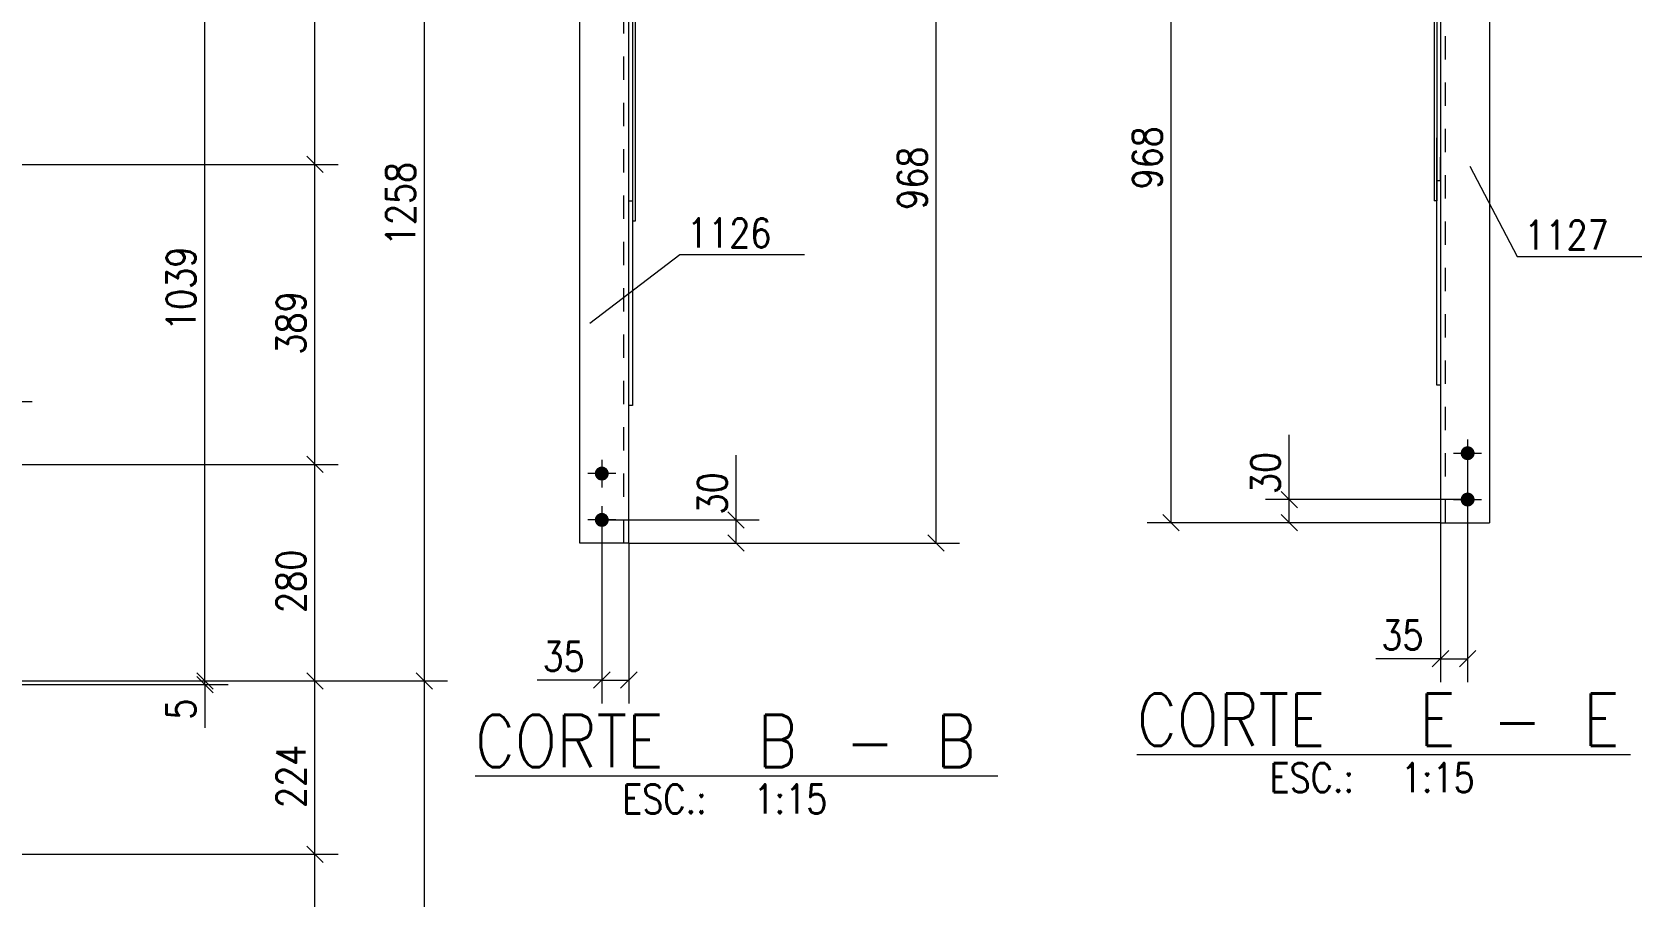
# Model space of a CAD drawing. Header units: millimetres. Extents: x 5 to 846, y 5 to 599.
# Drawn here: x 315.1 to 454, y 442.6 to 517.3 of the extents above; entities that cross this region are included whole.
import ezdxf

# ---------------------------------------------------------------- set-up
doc = ezdxf.new("R2010")
doc.units = ezdxf.units.MM
doc.linetypes.add('XKITLINE00', pattern=[0])
doc.linetypes.add('XKITLINE02', pattern=[4, 2, -2])
for name, color, linetype, lineweight in [('Cota', 4, 'Continuous', 0), ('Marca da peça', 2, 'Continuous', 0), ('Outro tipo de objeto', 7, 'Continuous', 0), ('Parafuso', 3, 'Continuous', 0), ('Peça', 2, 'Continuous', 0)]:
    doc.layers.add(name, color=color, linetype=linetype, lineweight=lineweight)
doc.styles.add('ROMANS', font='ROMANS__.TTF')
doc.styles.add('SIMPLEX', font='SIMPLEX_.TTF')

# ---------------------------------------------------------------- blocks, each defined once
blk = doc.blocks.new('*A3')
at = {"layer": 'Peça', "color": 7, "linetype": 'XKITLINE02', "lineweight": 0}
for p, q in [((366.16, 557.22), (366.16, 568.06)), ((366.16, 568.06), (366.58, 568.06)), ((366.58, 564.38), (366.58, 568.06)), ((366.16, 564.74), (365.73, 564.74)), ((366.16, 473.18), (366.16, 553.72))]:
    blk.add_line(p, q, dxfattribs=at)
at = {"layer": 'Peça', "color": 4, "linetype": 'XKITLINE00', "lineweight": 0}
for p, q in [((365.58, 564.74), (362.35, 560.08)), ((365.33, 564.38), (366.58, 564.38)), ((365.73, 564.74), (365.58, 564.74)), ((366.58, 557.22), (366.58, 564.38)), ((362.35, 473.18), (362.35, 560.08)), ((366.58, 473.18), (366.58, 553.72)), ((366.58, 473.18), (362.35, 473.18))]:
    blk.add_line(p, q, dxfattribs=at)
blk = doc.blocks.new('*A4')
at = {"layer": 'Parafuso'}
for points in [[(364.22, 478.58), (364.19, 478.59), (364.16, 478.59), (364.13, 478.6), (364.1, 478.6), (364.07, 478.61), (364.05, 478.62), (364.02, 478.63), (363.99, 478.64), (363.97, 478.65), (363.94, 478.67), (363.92, 478.68), (363.89, 478.7), (363.87, 478.72), (363.85, 478.74), (363.82, 478.76), (363.8, 478.78), (363.78, 478.8), (363.77, 478.83), (363.75, 478.85), (363.73, 478.88), (363.72, 478.9), (363.71, 478.93), (363.69, 478.95), (363.68, 478.98), (363.67, 479.01), (363.67, 479.04), (363.66, 479.07), (363.66, 479.1), (363.65, 479.12), (363.65, 479.15), (363.65, 479.18), (363.65, 479.21), (363.65, 479.24), (363.66, 479.27), (363.66, 479.3), (363.67, 479.33), (363.67, 479.36), (363.68, 479.39), (363.69, 479.41), (363.71, 479.44), (363.72, 479.47), (363.73, 479.49), (363.75, 479.52), (363.77, 479.54), (363.78, 479.56), (363.8, 479.59), (363.82, 479.61), (363.85, 479.63), (363.87, 479.65), (363.89, 479.67), (363.92, 479.68), (363.94, 479.7), (363.97, 479.71), (363.99, 479.73), (364.02, 479.74), (364.05, 479.75), (364.07, 479.76), (364.1, 479.77), (364.13, 479.77), (364.16, 479.78), (364.19, 479.78), (364.22, 479.78), (364.25, 479.78), (364.28, 479.78), (364.31, 479.78), (364.34, 479.78), (364.37, 479.77), (364.39, 479.77), (364.42, 479.76), (364.45, 479.75), (364.48, 479.74), (364.51, 479.73), (364.53, 479.71), (364.56, 479.7), (364.58, 479.68), (364.61, 479.67), (364.63, 479.65), (364.65, 479.63), (364.67, 479.61), (364.69, 479.59), (364.71, 479.56), (364.73, 479.54), (364.75, 479.52), (364.76, 479.49), (364.78, 479.47), (364.79, 479.44), (364.8, 479.41), (364.81, 479.39), (364.82, 479.36), (364.83, 479.33), (364.84, 479.3), (364.84, 479.27), (364.85, 479.24), (364.85, 479.21), (364.85, 479.18), (364.85, 479.15), (364.85, 479.12), (364.84, 479.1), (364.84, 479.07), (364.83, 479.04), (364.82, 479.01), (364.81, 478.98), (364.8, 478.95), (364.79, 478.93), (364.78, 478.9), (364.76, 478.88), (364.75, 478.85), (364.73, 478.83), (364.71, 478.8), (364.69, 478.78), (364.67, 478.76), (364.65, 478.74), (364.63, 478.72), (364.61, 478.7), (364.58, 478.68), (364.56, 478.67), (364.53, 478.65), (364.51, 478.64), (364.48, 478.63), (364.45, 478.62), (364.42, 478.61), (364.39, 478.6), (364.37, 478.6), (364.34, 478.59), (364.31, 478.59), (364.28, 478.58), (364.25, 478.58)], [(364.22, 474.58), (364.19, 474.59), (364.16, 474.59), (364.13, 474.6), (364.1, 474.6), (364.07, 474.61), (364.05, 474.62), (364.02, 474.63), (363.99, 474.64), (363.97, 474.65), (363.94, 474.67), (363.92, 474.68), (363.89, 474.7), (363.87, 474.72), (363.85, 474.74), (363.82, 474.76), (363.8, 474.78), (363.78, 474.8), (363.77, 474.83), (363.75, 474.85), (363.73, 474.88), (363.72, 474.9), (363.71, 474.93), (363.69, 474.95), (363.68, 474.98), (363.67, 475.01), (363.67, 475.04), (363.66, 475.07), (363.66, 475.1), (363.65, 475.12), (363.65, 475.15), (363.65, 475.18), (363.65, 475.21), (363.65, 475.24), (363.66, 475.27), (363.66, 475.3), (363.67, 475.33), (363.67, 475.36), (363.68, 475.39), (363.69, 475.41), (363.71, 475.44), (363.72, 475.47), (363.73, 475.49), (363.75, 475.52), (363.77, 475.54), (363.78, 475.56), (363.8, 475.59), (363.82, 475.61), (363.85, 475.63), (363.87, 475.65), (363.89, 475.67), (363.92, 475.68), (363.94, 475.7), (363.97, 475.71), (363.99, 475.73), (364.02, 475.74), (364.05, 475.75), (364.07, 475.76), (364.1, 475.77), (364.13, 475.77), (364.16, 475.78), (364.19, 475.78), (364.22, 475.78), (364.25, 475.78), (364.28, 475.78), (364.31, 475.78), (364.34, 475.78), (364.37, 475.77), (364.39, 475.77), (364.42, 475.76), (364.45, 475.75), (364.48, 475.74), (364.51, 475.73), (364.53, 475.71), (364.56, 475.7), (364.58, 475.68), (364.61, 475.67), (364.63, 475.65), (364.65, 475.63), (364.67, 475.61), (364.69, 475.59), (364.71, 475.56), (364.73, 475.54), (364.75, 475.52), (364.76, 475.49), (364.78, 475.47), (364.79, 475.44), (364.8, 475.41), (364.81, 475.39), (364.82, 475.36), (364.83, 475.33), (364.84, 475.3), (364.84, 475.27), (364.85, 475.24), (364.85, 475.21), (364.85, 475.18), (364.85, 475.15), (364.85, 475.12), (364.84, 475.1), (364.84, 475.07), (364.83, 475.04), (364.82, 475.01), (364.81, 474.98), (364.8, 474.95), (364.79, 474.93), (364.78, 474.9), (364.76, 474.88), (364.75, 474.85), (364.73, 474.83), (364.71, 474.8), (364.69, 474.78), (364.67, 474.76), (364.65, 474.74), (364.63, 474.72), (364.61, 474.7), (364.58, 474.68), (364.56, 474.67), (364.53, 474.65), (364.51, 474.64), (364.48, 474.63), (364.45, 474.62), (364.42, 474.61), (364.39, 474.6), (364.37, 474.6), (364.34, 474.59), (364.31, 474.59), (364.28, 474.58), (364.25, 474.58)]]:
    blk.add_hatch(color=7, dxfattribs=at).paths.add_polyline_path(points, flags=17)
at = {"layer": 'Parafuso', "color": 7, "linetype": 'XKITLINE00', "lineweight": 0}
for p, q in [((365.45, 479.18), (363.05, 479.18)), ((364.25, 480.38), (364.25, 477.98)), ((364.25, 476.38), (364.25, 473.98)), ((365.45, 475.18), (363.05, 475.18))]:
    blk.add_line(p, q, dxfattribs=at)
blk = doc.blocks.new('*A8')
at = {"layer": 'Peça', "color": 7, "linetype": 'XKITLINE02', "lineweight": 0}
blk.add_line((366.58, 502.74), (366.58, 506.42), dxfattribs=at)
at = {"layer": 'Peça', "color": 4, "linetype": 'XKITLINE00', "lineweight": 0}
for p, q in [((366.9, 506.42), (366.9, 485.07)), ((366.58, 502.74), (366.9, 502.74)), ((366.58, 485.07), (366.58, 502.74)), ((366.9, 485.07), (366.58, 485.07))]:
    blk.add_line(p, q, dxfattribs=at)
blk = doc.blocks.new('*A11')
at = {"layer": 'Peça', "color": 7, "linetype": 'XKITLINE02', "lineweight": 0}
for p, q in [((366.9, 567.61), (366.9, 564.46)), ((367.13, 567.61), (367.13, 564.52))]:
    blk.add_line(p, q, dxfattribs=at)
at = {"layer": 'Peça', "color": 4, "linetype": 'XKITLINE00', "lineweight": 0}
for p, q in [((366.9, 564.46), (366.9, 557.22)), ((366.9, 563.93), (367.13, 563.93)), ((367.13, 564.52), (367.13, 557.22)), ((366.9, 553.72), (366.9, 500.97)), ((367.13, 553.72), (367.13, 500.97)), ((367.13, 500.97), (366.9, 500.97))]:
    blk.add_line(p, q, dxfattribs=at)
blk = doc.blocks.new('*A96')
at = {"layer": 'Peça', "color": 7, "linetype": 'XKITLINE02', "lineweight": 0}
for p, q in [((436.05, 569.37), (436.05, 566.28)), ((436.28, 569.37), (436.28, 566.22))]:
    blk.add_line(p, q, dxfattribs=at)
at = {"layer": 'Peça', "color": 4, "linetype": 'XKITLINE00', "lineweight": 0}
for p, q in [((436.05, 566.28), (436.05, 558.47)), ((436.05, 565.69), (436.28, 565.69)), ((436.28, 566.22), (436.28, 558.47)), ((436.05, 554.97), (436.05, 502.73)), ((436.28, 554.97), (436.28, 502.73)), ((436.28, 502.73), (436.05, 502.73))]:
    blk.add_line(p, q, dxfattribs=at)
blk = doc.blocks.new('*A97')
at = {"layer": 'Parafuso'}
for points in [[(438.96, 481.54), (438.99, 481.54), (439.02, 481.54), (439.05, 481.53), (439.08, 481.52), (439.11, 481.52), (439.14, 481.51), (439.16, 481.5), (439.19, 481.48), (439.22, 481.47), (439.24, 481.46), (439.27, 481.44), (439.29, 481.42), (439.31, 481.41), (439.34, 481.39), (439.36, 481.37), (439.38, 481.34), (439.4, 481.32), (439.42, 481.3), (439.43, 481.28), (439.45, 481.25), (439.46, 481.22), (439.48, 481.2), (439.49, 481.17), (439.5, 481.14), (439.51, 481.12), (439.52, 481.09), (439.52, 481.06), (439.53, 481.03), (439.53, 481), (439.53, 480.97), (439.53, 480.94), (439.53, 480.91), (439.53, 480.88), (439.53, 480.85), (439.52, 480.82), (439.52, 480.8), (439.51, 480.77), (439.5, 480.74), (439.49, 480.71), (439.48, 480.69), (439.46, 480.66), (439.45, 480.63), (439.43, 480.61), (439.42, 480.58), (439.4, 480.56), (439.38, 480.54), (439.36, 480.52), (439.34, 480.5), (439.31, 480.48), (439.29, 480.46), (439.27, 480.44), (439.24, 480.43), (439.22, 480.41), (439.19, 480.4), (439.16, 480.39), (439.14, 480.38), (439.11, 480.37), (439.08, 480.36), (439.05, 480.35), (439.02, 480.35), (438.99, 480.34), (438.96, 480.34), (438.93, 480.34), (438.9, 480.34), (438.88, 480.34), (438.85, 480.35), (438.82, 480.35), (438.79, 480.36), (438.76, 480.37), (438.73, 480.38), (438.7, 480.39), (438.68, 480.4), (438.65, 480.41), (438.63, 480.43), (438.6, 480.44), (438.58, 480.46), (438.55, 480.48), (438.53, 480.5), (438.51, 480.52), (438.49, 480.54), (438.47, 480.56), (438.45, 480.58), (438.44, 480.61), (438.42, 480.63), (438.41, 480.66), (438.39, 480.69), (438.38, 480.71), (438.37, 480.74), (438.36, 480.77), (438.35, 480.8), (438.35, 480.82), (438.34, 480.85), (438.34, 480.88), (438.33, 480.91), (438.33, 480.94), (438.33, 480.97), (438.34, 481), (438.34, 481.03), (438.35, 481.06), (438.35, 481.09), (438.36, 481.12), (438.37, 481.14), (438.38, 481.17), (438.39, 481.2), (438.41, 481.22), (438.42, 481.25), (438.44, 481.28), (438.45, 481.3), (438.47, 481.32), (438.49, 481.34), (438.51, 481.37), (438.53, 481.39), (438.55, 481.41), (438.58, 481.42), (438.6, 481.44), (438.63, 481.46), (438.65, 481.47), (438.68, 481.48), (438.7, 481.5), (438.73, 481.51), (438.76, 481.52), (438.79, 481.52), (438.82, 481.53), (438.85, 481.54), (438.88, 481.54), (438.9, 481.54), (438.93, 481.54)], [(438.96, 477.54), (438.99, 477.54), (439.02, 477.54), (439.05, 477.53), (439.08, 477.52), (439.11, 477.52), (439.14, 477.51), (439.16, 477.5), (439.19, 477.48), (439.22, 477.47), (439.24, 477.46), (439.27, 477.44), (439.29, 477.42), (439.31, 477.41), (439.34, 477.39), (439.36, 477.37), (439.38, 477.34), (439.4, 477.32), (439.42, 477.3), (439.43, 477.28), (439.45, 477.25), (439.46, 477.22), (439.48, 477.2), (439.49, 477.17), (439.5, 477.14), (439.51, 477.12), (439.52, 477.09), (439.52, 477.06), (439.53, 477.03), (439.53, 477), (439.53, 476.97), (439.53, 476.94), (439.53, 476.91), (439.53, 476.88), (439.53, 476.85), (439.52, 476.82), (439.52, 476.8), (439.51, 476.77), (439.5, 476.74), (439.49, 476.71), (439.48, 476.69), (439.46, 476.66), (439.45, 476.63), (439.43, 476.61), (439.42, 476.58), (439.4, 476.56), (439.38, 476.54), (439.36, 476.52), (439.34, 476.5), (439.31, 476.48), (439.29, 476.46), (439.27, 476.44), (439.24, 476.43), (439.22, 476.41), (439.19, 476.4), (439.16, 476.39), (439.14, 476.38), (439.11, 476.37), (439.08, 476.36), (439.05, 476.35), (439.02, 476.35), (438.99, 476.34), (438.96, 476.34), (438.93, 476.34), (438.9, 476.34), (438.88, 476.34), (438.85, 476.35), (438.82, 476.35), (438.79, 476.36), (438.76, 476.37), (438.73, 476.38), (438.7, 476.39), (438.68, 476.4), (438.65, 476.41), (438.63, 476.43), (438.6, 476.44), (438.58, 476.46), (438.55, 476.48), (438.53, 476.5), (438.51, 476.52), (438.49, 476.54), (438.47, 476.56), (438.45, 476.58), (438.44, 476.61), (438.42, 476.63), (438.41, 476.66), (438.39, 476.69), (438.38, 476.71), (438.37, 476.74), (438.36, 476.77), (438.35, 476.8), (438.35, 476.82), (438.34, 476.85), (438.34, 476.88), (438.33, 476.91), (438.33, 476.94), (438.33, 476.97), (438.34, 477), (438.34, 477.03), (438.35, 477.06), (438.35, 477.09), (438.36, 477.12), (438.37, 477.14), (438.38, 477.17), (438.39, 477.2), (438.41, 477.22), (438.42, 477.25), (438.44, 477.28), (438.45, 477.3), (438.47, 477.32), (438.49, 477.34), (438.51, 477.37), (438.53, 477.39), (438.55, 477.41), (438.58, 477.42), (438.6, 477.44), (438.63, 477.46), (438.65, 477.47), (438.68, 477.48), (438.7, 477.5), (438.73, 477.51), (438.76, 477.52), (438.79, 477.52), (438.82, 477.53), (438.85, 477.54), (438.88, 477.54), (438.9, 477.54), (438.93, 477.54)]]:
    blk.add_hatch(color=7, dxfattribs=at).paths.add_polyline_path(points, flags=17)
at = {"layer": 'Parafuso', "color": 7, "linetype": 'XKITLINE00', "lineweight": 0}
for p, q in [((438.93, 482.14), (438.93, 479.74)), ((437.73, 480.94), (440.13, 480.94)), ((438.93, 478.14), (438.93, 475.74)), ((437.73, 476.94), (440.13, 476.94))]:
    blk.add_line(p, q, dxfattribs=at)
blk = doc.blocks.new('*A98')
at = {"layer": 'Peça', "color": 7, "linetype": 'XKITLINE02', "lineweight": 0}
for p, q in [((437.02, 569.81), (436.6, 569.81)), ((436.6, 569.81), (436.6, 566.13)), ((437.02, 558.47), (437.02, 569.81)), ((437.02, 566.5), (437.45, 566.5)), ((437.6, 566.5), (440.83, 561.83)), ((437.02, 474.94), (437.02, 554.97))]:
    blk.add_line(p, q, dxfattribs=at)
at = {"layer": 'Peça', "color": 4, "linetype": 'XKITLINE00', "lineweight": 0}
for p, q in [((436.6, 566.13), (437.86, 566.13)), ((436.6, 566.13), (436.6, 558.47)), ((437.45, 566.5), (437.6, 566.5)), ((437.86, 566.13), (437.6, 566.5)), ((437.86, 566.13), (440.83, 561.83)), ((440.83, 561.83), (440.83, 474.94)), ((436.6, 554.97), (436.6, 474.94)), ((436.6, 474.94), (440.83, 474.94))]:
    blk.add_line(p, q, dxfattribs=at)
blk = doc.blocks.new('*A100')
at = {"layer": 'Peça', "color": 4, "linetype": 'XKITLINE00', "lineweight": 0}
for p, q in [((436.28, 486.83), (436.28, 508.18)), ((436.28, 504.49), (436.6, 504.49)), ((436.6, 504.49), (436.6, 486.83)), ((436.6, 486.83), (436.28, 486.83))]:
    blk.add_line(p, q, dxfattribs=at)
at = {"layer": 'Peça', "color": 7, "linetype": 'XKITLINE02', "lineweight": 0}
blk.add_line((436.6, 504.49), (436.6, 508.18), dxfattribs=at)
blk = doc.blocks.new('*A150')
at = {"layer": 'Cota', "color": 7, "linetype": 'XKITLINE00', "lineweight": 0}
for p, q in [((369.77, 537.69), (395.09, 537.69)), ((392.38, 538.39), (393.79, 536.98)), ((393.09, 473.18), (393.09, 537.69)), ((392.38, 473.89), (393.79, 472.48)), ((366.58, 473.18), (395.09, 473.18))]:
    blk.add_line(p, q, dxfattribs=at)
at = {"layer": 'Cota', "color": 3}
for p in [(393.09, 537.69), (393.09, 473.18)]:
    blk.add_point(p, dxfattribs=at)
at = {"layer": 'Cota', "color": 3, "style": 'SIMPLEX', "width": 0.85}
blk.add_text('968', height=2.5, rotation=90.0002, dxfattribs=at).set_placement((392.29, 501.95))
blk = doc.blocks.new('*A153')
at = {"layer": 'Cota', "color": 7, "linetype": 'XKITLINE00', "lineweight": 0}
for p, q in [((375.83, 475.18), (375.83, 480.77)), ((375.83, 475.18), (375.83, 480.77)), ((364.25, 475.18), (377.83, 475.18)), ((375.13, 475.89), (376.54, 474.48)), ((375.83, 473.18), (375.83, 475.18)), ((375.13, 473.89), (376.54, 472.48)), ((366.58, 473.18), (377.83, 473.18))]:
    blk.add_line(p, q, dxfattribs=at)
at = {"layer": 'Cota', "color": 3}
for p in [(375.83, 475.18), (375.83, 473.18)]:
    blk.add_point(p, dxfattribs=at)
at = {"layer": 'Cota', "color": 3, "style": 'SIMPLEX', "width": 0.85}
blk.add_text('30', height=2.5, rotation=90.0002, dxfattribs=at).set_placement((375.03, 475.65))
blk = doc.blocks.new('*A154')
at = {"layer": 'Cota', "color": 7, "linetype": 'XKITLINE00', "lineweight": 0}
for p, q in [((364.25, 475.18), (364.25, 459.35)), ((366.58, 473.18), (366.58, 459.35)), ((364.25, 461.35), (358.67, 461.35)), ((364.25, 461.35), (358.67, 461.35)), ((364.96, 462.06), (363.54, 460.65)), ((364.25, 461.35), (366.58, 461.35)), ((367.29, 462.06), (365.87, 460.65))]:
    blk.add_line(p, q, dxfattribs=at)
at = {"layer": 'Cota', "color": 3}
for p in [(364.25, 461.35), (366.58, 461.35)]:
    blk.add_point(p, dxfattribs=at)
at = {"layer": 'Cota', "color": 3, "style": 'SIMPLEX', "width": 0.85}
blk.add_text('35', height=2.5, dxfattribs=at).set_placement((359.14, 462.15))
blk = doc.blocks.new('*A155')
at = {"layer": 'Marca da peça', "color": 7, "linetype": 'XKITLINE00', "lineweight": 0}
for p, q in [((363.21, 492.18), (370.99, 498.11)), ((370.99, 498.11), (381.73, 498.11))]:
    blk.add_line(p, q, dxfattribs=at)
at = {"layer": 'Marca da peça', "color": 4, "style": 'ROMANS', "width": 0.85}
blk.add_text('1126', height=2.5, dxfattribs=at).set_placement((371.59, 498.71))
blk = doc.blocks.new('*A159')
at = {"layer": 'Outro tipo de objeto', "color": 1, "linetype": 'XKITLINE00', "lineweight": 0}
blk.add_line((353.31, 453.1), (398.41, 453.1), dxfattribs=at)
at = {"layer": 'Outro tipo de objeto', "color": 1, "style": 'ROMANS', "width": 0.85}
for s, p in [('CORTE', (353.31, 453.85)), ('B', (377.67, 453.85)), ('B', (393.07, 453.85)), ('-', (385.26, 453.85))]:
    blk.add_text(s, height=4.5, dxfattribs=at).set_placement(p)
at = {"layer": 'Outro tipo de objeto', "color": 3, "style": 'ROMANS', "width": 0.85}
for s, p in [('ESC.:', (366.01, 449.85)), ('1:15', (377.33, 449.85))]:
    blk.add_text(s, height=2.5, dxfattribs=at).set_placement(p)
blk = doc.blocks.new('*A169')
at = {"layer": 'Cota', "color": 7, "linetype": 'XKITLINE00', "lineweight": 0}
for p, q in [((296.96, 461.28), (350.94, 461.28)), ((348.23, 461.99), (349.65, 460.58)), ((348.94, 297.96), (348.94, 461.28))]:
    blk.add_line(p, q, dxfattribs=at)
at = {"layer": 'Cota', "color": 3}
blk.add_point((348.94, 461.28), dxfattribs=at)
blk = doc.blocks.new('*A173')
at = {"layer": 'Cota', "color": 7, "linetype": 'XKITLINE00', "lineweight": 0}
for p, q in [((276.96, 446.32), (341.5, 446.32)), ((338.79, 447.02), (340.21, 445.61)), ((339.5, 402.36), (339.5, 446.32)), ((338.79, 403.06), (340.21, 401.65)), ((226.4, 402.36), (341.5, 402.36))]:
    blk.add_line(p, q, dxfattribs=at)
at = {"layer": 'Cota', "color": 3}
for p in [(339.5, 446.32), (339.5, 402.36)]:
    blk.add_point(p, dxfattribs=at)
at = {"layer": 'Cota', "color": 3, "style": 'SIMPLEX', "width": 0.85}
blk.add_text('659', height=2.5, rotation=90.0002, dxfattribs=at).set_placement((338.7, 420.86))
blk = doc.blocks.new('*A174')
at = {"layer": 'Cota', "color": 7, "linetype": 'XKITLINE00', "lineweight": 0}
for p, q in [((296.96, 461.28), (341.5, 461.28)), ((338.79, 461.99), (340.21, 460.58)), ((339.5, 446.32), (339.5, 461.28)), ((276.96, 446.32), (341.5, 446.32)), ((338.79, 447.02), (340.21, 445.61))]:
    blk.add_line(p, q, dxfattribs=at)
at = {"layer": 'Cota', "color": 3}
for p in [(339.5, 461.28), (339.5, 446.32)]:
    blk.add_point(p, dxfattribs=at)
at = {"layer": 'Cota', "color": 3, "style": 'SIMPLEX', "width": 0.85}
blk.add_text('224', height=2.5, rotation=90.0002, dxfattribs=at).set_placement((338.7, 450.32))
blk = doc.blocks.new('*A192')
at = {"layer": 'Marca da peça', "color": 7, "linetype": 'XKITLINE02', "lineweight": 0}
for p, q in [((294.7, 490.98), (305.12, 485.41)), ((305.12, 485.41), (315.86, 485.41))]:
    blk.add_line(p, q, dxfattribs=at)
at = {"layer": 'Marca da peça', "color": 4, "style": 'ROMANS', "width": 0.85}
blk.add_text('1102', height=2.5, dxfattribs=at).set_placement((305.72, 486.01))
blk = doc.blocks.new('*A253')
at = {"layer": 'Cota', "color": 7, "linetype": 'XKITLINE00', "lineweight": 0}
for p, q in [((296.96, 530.52), (320.15, 530.52)), ((323.65, 530.52), (332.01, 530.52)), ((329.3, 531.23), (330.72, 529.81)), ((330.01, 461.28), (330.01, 530.52)), ((296.96, 461.28), (332.01, 461.28)), ((329.3, 461.99), (330.72, 460.58))]:
    blk.add_line(p, q, dxfattribs=at)
at = {"layer": 'Cota', "color": 3}
for p in [(330.01, 530.52), (330.01, 461.28)]:
    blk.add_point(p, dxfattribs=at)
at = {"layer": 'Cota', "color": 3, "style": 'SIMPLEX', "width": 0.85}
blk.add_text('1039', height=2.5, rotation=90.0002, dxfattribs=at).set_placement((329.21, 491.49))
blk = doc.blocks.new('*A254')
at = {"layer": 'Cota', "color": 7, "linetype": 'XKITLINE00', "lineweight": 0}
for p, q in [((296.96, 461.28), (332.01, 461.28)), ((329.3, 461.99), (330.72, 460.58)), ((329.3, 461.67), (330.72, 460.26)), ((330.01, 460.97), (330.01, 461.28)), ((298.24, 460.97), (332.01, 460.97)), ((330.01, 460.97), (330.01, 457.24)), ((330.01, 460.97), (330.01, 457.24))]:
    blk.add_line(p, q, dxfattribs=at)
at = {"layer": 'Cota', "color": 3}
for p in [(330.01, 461.28), (330.01, 460.97)]:
    blk.add_point(p, dxfattribs=at)
at = {"layer": 'Cota', "color": 3, "style": 'SIMPLEX', "width": 0.85}
blk.add_text('5', height=2.5, rotation=90.0002, dxfattribs=at).set_placement((329.21, 457.94))
blk = doc.blocks.new('*A256')
at = {"layer": 'Cota', "color": 7, "linetype": 'XKITLINE00', "lineweight": 0}
for p, q in [((348.23, 545.86), (349.65, 544.44)), ((296.96, 545.15), (350.94, 545.15)), ((348.94, 461.28), (348.94, 545.15)), ((296.96, 461.28), (350.94, 461.28)), ((348.23, 461.99), (349.65, 460.58))]:
    blk.add_line(p, q, dxfattribs=at)
at = {"layer": 'Cota', "color": 3}
for p in [(348.94, 545.15), (348.94, 461.28)]:
    blk.add_point(p, dxfattribs=at)
at = {"layer": 'Cota', "color": 3, "style": 'SIMPLEX', "width": 0.85}
blk.add_text('1258', height=2.5, rotation=90.0002, dxfattribs=at).set_placement((348.14, 498.81))
blk = doc.blocks.new('*A257')
at = {"layer": 'Cota', "color": 7, "linetype": 'XKITLINE00', "lineweight": 0}
for p, q in [((338.79, 480.68), (340.21, 479.27)), ((295.35, 479.98), (341.5, 479.98)), ((339.5, 461.28), (339.5, 479.98)), ((296.96, 461.28), (341.5, 461.28)), ((338.79, 461.99), (340.21, 460.58))]:
    blk.add_line(p, q, dxfattribs=at)
at = {"layer": 'Cota', "color": 3}
for p in [(339.5, 479.98), (339.5, 461.28)]:
    blk.add_point(p, dxfattribs=at)
at = {"layer": 'Cota', "color": 3, "style": 'SIMPLEX', "width": 0.85}
blk.add_text('280', height=2.5, rotation=90.0002, dxfattribs=at).set_placement((338.7, 467.15))
blk = doc.blocks.new('*A258')
at = {"layer": 'Cota', "color": 7, "linetype": 'XKITLINE00', "lineweight": 0}
for p, q in [((295.35, 505.88), (341.5, 505.88)), ((338.79, 506.59), (340.21, 505.18)), ((339.5, 479.98), (339.5, 505.88)), ((338.79, 480.68), (340.21, 479.27)), ((295.35, 479.98), (341.5, 479.98))]:
    blk.add_line(p, q, dxfattribs=at)
at = {"layer": 'Cota', "color": 3}
for p in [(339.5, 505.88), (339.5, 479.98)]:
    blk.add_point(p, dxfattribs=at)
at = {"layer": 'Cota', "color": 3, "style": 'SIMPLEX', "width": 0.85}
blk.add_text('389', height=2.5, rotation=90.0002, dxfattribs=at).set_placement((338.7, 489.45))
blk = doc.blocks.new('*A259')
at = {"layer": 'Cota', "color": 7, "linetype": 'XKITLINE00', "lineweight": 0}
for p, q in [((338.79, 545.86), (340.21, 544.44)), ((296.96, 545.15), (341.5, 545.15)), ((339.5, 505.88), (339.5, 545.15)), ((295.35, 505.88), (341.5, 505.88)), ((338.79, 506.59), (340.21, 505.18))]:
    blk.add_line(p, q, dxfattribs=at)
at = {"layer": 'Cota', "color": 3}
for p in [(339.5, 545.15), (339.5, 505.88)]:
    blk.add_point(p, dxfattribs=at)
at = {"layer": 'Cota', "color": 3, "style": 'SIMPLEX', "width": 0.85}
blk.add_text('589', height=2.5, rotation=90.0002, dxfattribs=at).set_placement((338.7, 522.04))
blk = doc.blocks.new('*A475')
at = {"layer": 'Cota', "color": 7, "linetype": 'XKITLINE00', "lineweight": 0}
for p, q in [((412.65, 540.15), (414.06, 538.74)), ((433.41, 539.44), (411.3, 539.44)), ((413.35, 474.94), (413.35, 539.44)), ((436.6, 474.94), (411.3, 474.94)), ((412.65, 475.65), (414.06, 474.23))]:
    blk.add_line(p, q, dxfattribs=at)
at = {"layer": 'Cota', "color": 3}
for p in [(413.35, 539.44), (413.35, 474.94)]:
    blk.add_point(p, dxfattribs=at)
at = {"layer": 'Cota', "color": 3, "style": 'SIMPLEX', "width": 0.85}
blk.add_text('968', height=2.5, rotation=90.0002, dxfattribs=at).set_placement((412.55, 503.71))
blk = doc.blocks.new('*A476')
at = {"layer": 'Cota', "color": 7, "linetype": 'XKITLINE00', "lineweight": 0}
for p, q in [((438.93, 480.94), (438.93, 461.19)), ((436.6, 474.94), (436.6, 461.19)), ((437.31, 463.9), (435.89, 462.49)), ((439.64, 463.9), (438.23, 462.49)), ((436.6, 463.19), (431.02, 463.19)), ((436.6, 463.19), (431.02, 463.19)), ((436.6, 463.19), (438.93, 463.19))]:
    blk.add_line(p, q, dxfattribs=at)
at = {"layer": 'Cota', "color": 3}
for p in [(436.6, 463.19), (438.93, 463.19)]:
    blk.add_point(p, dxfattribs=at)
at = {"layer": 'Cota', "color": 3, "style": 'SIMPLEX', "width": 0.85}
blk.add_text('35', height=2.5, dxfattribs=at).set_placement((431.49, 463.99))
blk = doc.blocks.new('*A477')
at = {"layer": 'Cota', "color": 7, "linetype": 'XKITLINE00', "lineweight": 0}
for p, q in [((423.55, 476.94), (423.55, 482.53)), ((423.55, 476.94), (423.55, 482.53)), ((422.85, 477.65), (424.26, 476.23)), ((438.93, 476.94), (421.5, 476.94)), ((423.55, 474.94), (423.55, 476.94)), ((436.6, 474.94), (421.5, 474.94)), ((422.85, 475.65), (424.26, 474.23))]:
    blk.add_line(p, q, dxfattribs=at)
at = {"layer": 'Cota', "color": 3}
for p in [(423.55, 476.94), (423.55, 474.94)]:
    blk.add_point(p, dxfattribs=at)
at = {"layer": 'Cota', "color": 3, "style": 'SIMPLEX', "width": 0.85}
blk.add_text('30', height=2.5, rotation=90.0002, dxfattribs=at).set_placement((422.75, 477.41))
blk = doc.blocks.new('*A480')
at = {"layer": 'Marca da peça', "color": 7, "linetype": 'XKITLINE00', "lineweight": 0}
for p, q in [((439.13, 505.73), (443.22, 497.93)), ((443.22, 497.93), (453.96, 497.93))]:
    blk.add_line(p, q, dxfattribs=at)
at = {"layer": 'Marca da peça', "color": 4, "style": 'ROMANS', "width": 0.85}
blk.add_text('1127', height=2.5, dxfattribs=at).set_placement((443.82, 498.53))
blk = doc.blocks.new('*A483')
at = {"layer": 'Outro tipo de objeto', "color": 1, "linetype": 'XKITLINE00', "lineweight": 0}
blk.add_line((410.41, 454.94), (452.99, 454.94), dxfattribs=at)
at = {"layer": 'Outro tipo de objeto', "color": 1, "style": 'ROMANS', "width": 0.85}
for s, p in [('CORTE', (410.41, 455.69)), ('E', (434.76, 455.69)), ('E', (448.9, 455.69)), ('-', (441.1, 455.69))]:
    blk.add_text(s, height=4.5, dxfattribs=at).set_placement(p)
at = {"layer": 'Outro tipo de objeto', "color": 3, "style": 'ROMANS', "width": 0.85}
for s, p in [('ESC.:', (421.85, 451.69)), ('1:15', (433.17, 451.69))]:
    blk.add_text(s, height=2.5, dxfattribs=at).set_placement(p)

msp = doc.modelspace()

# ---------------------------------------------------------------- block references
at = {"lineweight": 0}
for name in ['*A96', '*A98', '*A3', '*A11', '*A259', '*A256', '*A475', '*A150', '*A253', '*A100', '*A258', '*A8', '*A480', '*A155', '*A192', '*A477', '*A97', '*A257', '*A153', '*A476', '*A4', '*A154', '*A169', '*A174', '*A254', '*A483', '*A159', '*A173']:
    msp.add_blockref(name, (0, 0), dxfattribs=at)

doc.saveas('drawing.dxf')
